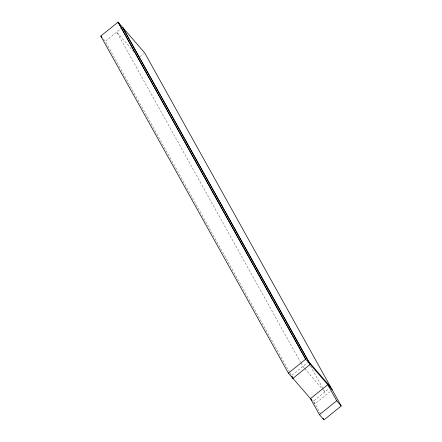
<?xml version="1.0" encoding="UTF-8"?>
<svg xmlns="http://www.w3.org/2000/svg" width="442" height="442" viewBox="0 0 442 442"><rect width="100%" height="100%" fill="white"/><g stroke="black" fill="none" stroke-linecap="round" stroke-linejoin="round"><path stroke-width="0.33" stroke-dasharray="2.21 1.66" d="M289.56 372.335L105.301 41.283L122.08 27.758M139.86 56.725L143.595 53.714M291.974 375.17L307.665 362.523M320.643 413.955L313.5 401.121L328.671 388.894M330.191 391.623L315.019 403.85L313.218 401.767M133.843 51.852L116.743 32.056L300.494 362.197M103.246 38.902L105.301 41.283M304.195 367.976L302.842 366.412L300.831 362.799M304.643 368.495L321.743 388.291M322.196 388.811L324.892 391.938L322.881 388.325M312.599 400.076L313.5 401.121M310.477 366.031L322.549 387.722M289.897 372.938L290.902 374.744"/><path stroke-width="0.66" d="M311.87 400.203L288.399 373.136L100.782 36.051L118.097 22.1L144.667 52.858L341.218 405.988L323.953 419.9L319.439 414.673L310.505 398.618L327.765 384.711L336.699 400.761L341.218 405.988M288.399 373.136L305.715 359.18L118.097 22.1M319.439 414.673L336.699 400.761M100.782 36.051L102.014 37.476M308.715 361.683L330.765 387.209M305.715 359.18L332.285 389.938M310.179 364.451L122.611 27.327L310.229 364.412L292.919 378.363L291.913 376.556M118.047 22.139L305.665 359.224M322.964 418.115L323.621 419.303M291.753 376.136L292.969 378.324"/></g></svg>
